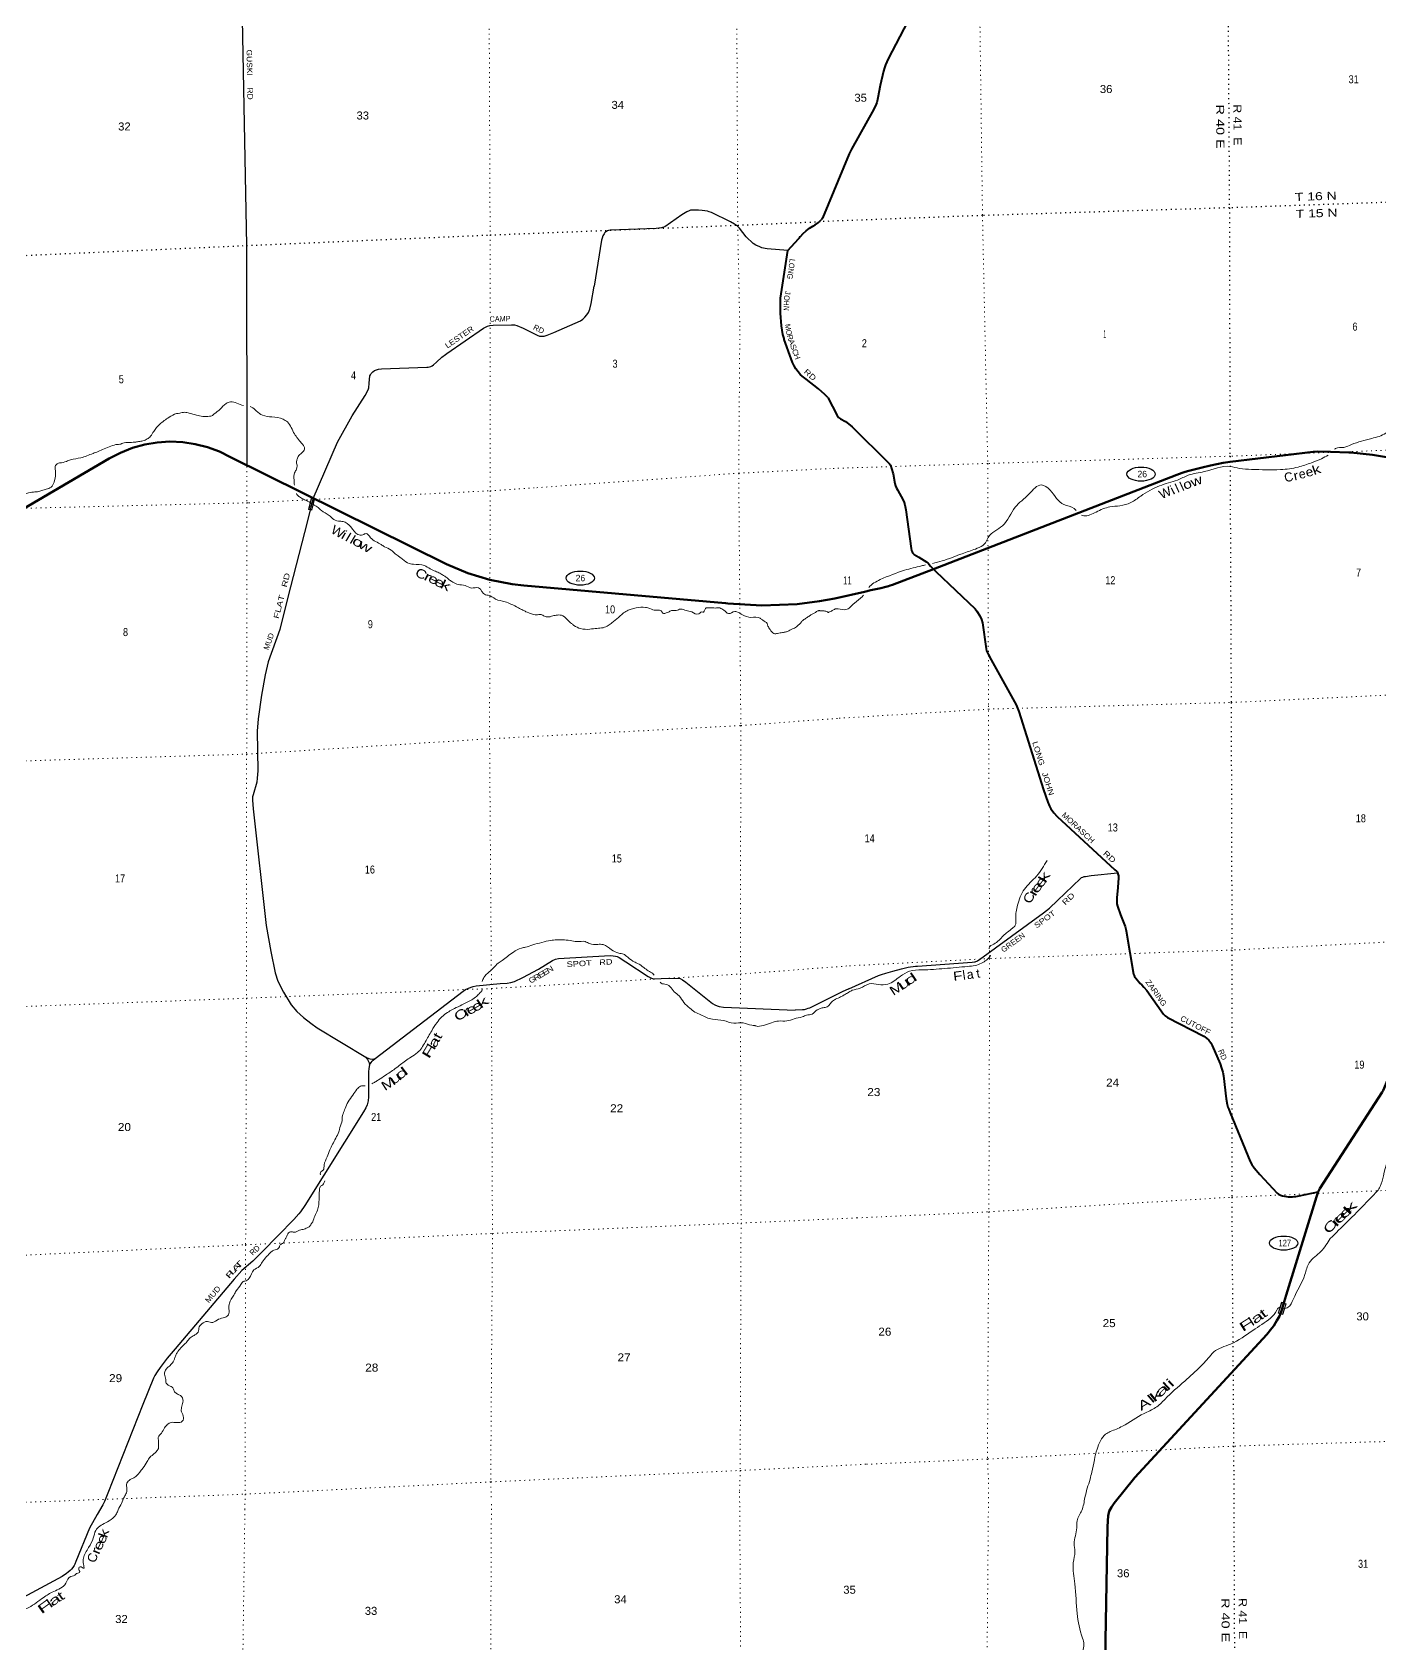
# Model space of a CAD drawing. Header units: feet. Extents: x 751810 to 1010326, y -353855 to -161247.
# Drawn here: x 799473 to 828922, y -263666 to -228433 of the extents above; entities that cross this region are included whole.
import ezdxf
from ezdxf.enums import TextEntityAlignment as Align

# ---------------------------------------------------------------- set-up
doc = ezdxf.new("R2010")
doc.units = ezdxf.units.FT
doc.header["$LTSCALE"] = 70
doc.linetypes.add('DOTTED', pattern=[1.5, 0.3, -1.2])
for name, color, linetype, lineweight in [('17', 7, 'Continuous', 25), ('23', 7, 'Continuous', 70), ('26', 7, 'Continuous', 40), ('29', 7, 'Continuous', 25), ('31', 7, 'Continuous', 13), ('39', 7, 'Continuous', 13), ('59', 7, 'Continuous', 13), ('6', 7, 'DOTTED', 25), ('7', 7, 'DOTTED', 13)]:
    doc.layers.add(name, color=color, linetype=linetype, lineweight=lineweight)
for name, color, linetype in [('27', 7, 'Continuous'), ('30', 7, 'Continuous'), ('41', 7, 'Continuous')]:
    doc.layers.add(name, color=color, linetype=linetype)

msp = doc.modelspace()

# ---------------------------------------------------------------- linework, layer by layer
at = {"layer": '17'}
for centre in [(823705.03, -238093.45), (811449.15, -240367.84), (826820.87, -254905.73)]:
    msp.add_ellipse(centre, major_axis=(309.24, -1), ratio=0.500121, dxfattribs=at)
at = {"layer": '23'}
msp.add_line((826451.34, -256901.54), (823567.93, -260033.25), dxfattribs=at)
for points in [[(817013.33, -240813.7), (816678.08, -240873.17), (816188.13, -240935.55), (815419.41, -240966.84), (814676.63, -240919.2), (814632.41, -240916.37), (814626.63, -240915.4), (810217.89, -240526.97), (809961.35, -240498.53), (809469.64, -240404.09), (808990.49, -240258.77), (808529.16, -240064.16), (803806.89, -237721.44), (803565.76, -237602.28), (803304.97, -237505.32), (803035.47, -237436.14), (802760.21, -237395.51), (802482.22, -237383.88), (802204.53, -237401.36), (801930.19, -237447.78), (801662.21, -237522.62), (801403.52, -237625.07), (801156.95, -237753.99), (801150.92, -237754.2), (796948.17, -240213.68)], [(819165.96, -240169.16), (824485.12, -238108.99), (824606.74, -238065.08), (824646.09, -238051.96), (824718.23, -238030.63), (825038.42, -237948.38), (825221.85, -237905.19), (825495.94, -237846.98), (825655.8, -237822.13), (827463.27, -237606.97), (827551.18, -237601.43), (827845.11, -237609.2), (828245.86, -237622.54), (828291.25, -237623.37), (828760.69, -237671.35), (829333.88, -237770.06), (829365.77, -237775.37)], [(817013.33, -240813.7), (817658.42, -240667.54), (817797.79, -240633.49), (818019.02, -240584.96), (818130.51, -240557.07), (818185.34, -240543.16), (818223.97, -240530.82), (818273.54, -240514.8), (819165.96, -240169.16)], [(829183.56, -251116.78), (828993.41, -251571.2), (828984.88, -251588.96), (828974.22, -251607.83), (827612.86, -253715.73), (827596.47, -253743.62), (827577.44, -253787.4)], [(827576.22, -253790.05), (827577.44, -253787.4), (827536.63, -253895.74), (826878.92, -256047.56)], [(826451.34, -256901.54), (826563.49, -256768.5), (826605.55, -256713.56), (826645.59, -256650.71), (826675.78, -256601.71), (826710.41, -256538.36), (826729.2, -256500.74), (826753.43, -256441.86), (826780.13, -256367.62), (826835.52, -256191.43), (826878.92, -256047.56)], [(823567.93, -260033.25), (823114.82, -260590.8), (823056.65, -260676.82), (823009.49, -260768.54), (822982.93, -260865.92), (822975.72, -260980.86), (822969.05, -261117.94), (822921.91, -264006.84)]]:
    msp.add_lwpolyline(points, dxfattribs=at)
at = {"layer": '26'}
for points in [[(818772.13, -227866.81), (818180, -229017.3), (818121.48, -229147.5), (818100.13, -229209.8), (818076.5, -229287.45), (818000.67, -229594.69), (817953.47, -229864.48), (817937.33, -229940.56), (817930.22, -229970.82), (817913.32, -230009.1), (817865.28, -230115.85), (817376.33, -230988.16), (817326.43, -231094.97), (816744.46, -232498.66), (816732, -232520.02), (816717.19, -232536.7)], [(816856.17, -236421.03), (816794.3, -236355.64), (816653.55, -236228.64), (816388.88, -236020.74), (816325.83, -235975.29), (816264.97, -235921.16), (816210.09, -235860.97), (816161.82, -235795.37), (816120.66, -235725.08), (816087.07, -235650.88), (816061.43, -235573.57), (815907.77, -235152.37), (815901.83, -235128.51), (815879.75, -235043.87), (815849.73, -234853.12), (815826.7, -234573.8), (815822.35, -234392.94), (815822.35, -234329.12), (815824.13, -234293.05), (815824.9, -234247.44), (815984.85, -233207.78), (816216.16, -232951.5), (816237.97, -232927.34), (816257.75, -232901.5), (816259.3, -232899.48), (816318.52, -232832.74), (816384.39, -232772.56), (816456.19, -232719.59), (816533.14, -232674.42), (816585.16, -232643.41), (816653.9, -232593.59), (816717.19, -232536.7)], [(816856.17, -236421.03), (817065.14, -236810.37), (817080.25, -236835.55), (817096.27, -236853.35), (817117.61, -236872.93), (817134.54, -236883.96), (817247.52, -236941.63), (817277.28, -236962.37), (817391.01, -237056.4), (818187.75, -237846.42), (818208.61, -237871.13), (818226.4, -237901.39), (818253.28, -237972.53), (818290.29, -238089.78), (818325, -238297.72), (818341.16, -238352.66), (818360.73, -238404.29), (818380.3, -238438.11), (818503.01, -238664.76), (818524.4, -238714.03), (818539.19, -238761.9), (818564.07, -238877.64), (818679.31, -239722.51), (818690.74, -239764.33), (818699.64, -239792.81), (818710.31, -239815.95), (818728.99, -239837.31), (818746.78, -239850.66), (818845.78, -239906.79), (819025.32, -240018.04), (819041.66, -240030.9), (819053.22, -240043.36), (819101.32, -240105.45), (819165.96, -240169.16)], [(819165.96, -240169.16), (819220.72, -240221.24), (820076.93, -241038.96), (820119.32, -241093.19), (820179.91, -241195.71), (820214.5, -241270.32), (820236.4, -241346.36), (820320.14, -241914.69), (820328.36, -241953.89), (820340.82, -241985.93), (820363.09, -242029.67), (820428.45, -242151.76), (820976, -243141.54), (821032.07, -243282.14), (821573.22, -244995.06), (821664.44, -245264.95), (821702.68, -245354.86), (821734.71, -245410.04), (821760.51, -245450.09), (821798.75, -245499.05), (821872.69, -245576.45), (823131.42, -246743.7), (823168.62, -246777.19), (823181.97, -246792.32), (823187.17, -246800.74), (823190.45, -246809.68)], [(823190.45, -246809.68), (823203.32, -246851.07), (823208.75, -246874.52), (823210.43, -246890.23), (823211.06, -246919.56), (823197.76, -247133.56), (823176.75, -247355.93), (823175.29, -247441.61), (823178.85, -247491.46), (823188.3, -247538.68), (823253.57, -247731.78), (823355.49, -247984.69), (823372.76, -248039.74), (823379.63, -248082.34), (823543.1, -249023.85), (823551.56, -249055.31), (823560.46, -249075.79), (823576.47, -249099.82), (823591.15, -249116.46), (823688.97, -249229.26), (823721.34, -249261.65), (823766.76, -249309.78), (823831.53, -249386.23), (824196.68, -249902.45), (824231.61, -249937.81), (824281.97, -249971.35), (825075.2, -250382.97), (825133.59, -250422), (825186.97, -250471.85), (825231.44, -250527.03), (825262.56, -250586.51), (825432.03, -250990.14), (825465.39, -251077.98), (825493.85, -251168.77), (825507.04, -251248.75), (825563.96, -251751.75), (825585.47, -251878.16), (825603.26, -251936.9), (825619.66, -251980.97), (825653.07, -252056.17), (826088.86, -253119.02), (826123.63, -253187.45), (826175.04, -253258.36), (826303.71, -253403.96), (826681.36, -253813.17), (826708.04, -253833.64), (826754.74, -253855.46), (826797.89, -253871.03), (826836.18, -253880.92), (826880.61, -253888.83), (826921.97, -253892.84), (827015.82, -253892.39), (827049.62, -253890.61), (827087.42, -253885.72), (827163.58, -253871.17), (827577.44, -253787.4)]]:
    msp.add_lwpolyline(points, dxfattribs=at)
at = {"layer": '29'}
for p, q in [((805609.79, -238624.98), (805549.02, -238876.1)), ((806967.98, -250871.74), (808891.36, -249398.36))]:
    msp.add_line(p, q, dxfattribs=at)
for points in [[(804063.2, -228145.69), (804156.88, -233095.69), (804163.89, -237897.99)], [(815984.85, -233207.78), (815532.75, -233170.73), (815488.04, -233162.4), (815418.4, -233145.77), (815371.61, -233124.96), (815289.49, -233089.6), (815230.23, -233050.08), (815076.38, -232904.47), (814931.88, -232719.34), (814885.1, -232675.66), (814821.69, -232631.98), (814735.4, -232579.97), (814315.42, -232376.12), (814266.56, -232357.4), (814227.06, -232347), (814115.82, -232330.36), (814031.62, -232326.2), (813887.12, -232326.2), (813860.09, -232326.2), (813830.98, -232334.52), (813779, -232359.48), (813670.89, -232426.05), (813296.65, -232683.98), (813248.83, -232702.7), (813221.8, -232708.94), (813105.37, -232721.42), (812099.07, -232758.86), (812066.32, -232765.1), (812042.41, -232774.46), (812019.54, -232785.9), (811999.28, -232800.47), (811988.36, -232811.91), (811968.6, -232841.03), (811945.22, -232883.67), (811924.94, -232937.75), (811911.95, -232979.36), (811753.94, -233981.97)], [(809334.51, -234904.82), (809420.31, -234860.15), (809473.88, -234844.84), (809542.77, -234837.18), (809943.31, -234826.97), (810012.19, -234832.07), (810065.77, -234847.39), (810198.43, -234906.09), (810509.68, -235059.24), (810558.15, -235074.55), (810611.73, -235079.66), (810662.75, -235074.55), (810729.09, -235059.24), (810869.4, -234997.98), (811453.64, -234740.19), (811502.11, -234709.56), (811548.03, -234663.61), (811591.4, -234610.01), (811627.12, -234558.96), (811655.18, -234490.05), (811690.9, -234364.98), (811753.94, -233981.97)], [(808502.62, -235476.05), (808531.85, -235456.13), (809334.51, -234904.82)], [(806747.81, -236376.22), (806815.51, -236251.22), (806828.26, -236209.1), (806835.92, -236108.28), (806853.77, -235944.92), (806862.7, -235923.22), (806879.28, -235896.42), (806898.42, -235874.73), (806917.55, -235855.59), (806955.82, -235830.06), (806994.09, -235812.2), (807040.01, -235801.98), (807106.35, -235794.33), (808093.67, -235758.6), (808124.93, -235756.04), (808155.54, -235748.39), (808182.33, -235738.18), (808216.13, -235722.86), (808244.83, -235702.44), (808307.97, -235646.29), (808422.78, -235539.09), (808502.62, -235476.05)], [(805609.79, -238624.98), (806142.93, -237396.22), (806462.08, -236819.2), (806747.81, -236376.22)], [(805549.02, -238876.1), (805490.52, -239114.32), (805054.62, -240816.62), (804883.72, -241492.98), (804631.37, -242196.42), (804629.51, -242200.51)], [(804629.51, -242200.51), (804560.2, -242479.2), (804481.1, -242928.44), (804412.23, -243444.04), (804389.26, -243714.6), (804399.46, -244582.44), (804390.55, -244743.25), (804379.05, -244827.48), (804297.41, -245103.15), (804285.95, -245151.65), (804283.4, -245223.12), (804297.41, -245409.44), (804583.16, -247961.91), (804685.21, -248533.67)], [(817318.64, -249346.8), (817965.73, -249055.17), (818033.48, -249031.94), (818124.51, -249004.19), (818281.62, -248961.33), (818472.61, -248911.01), (818613.99, -248876.87), (818668.78, -248865.93), (818720.94, -248857.84), (818773.09, -248851.54), (818815.92, -248848.24), (820015.13, -248765.56), (820063.04, -248758.42), (820079.22, -248755.72), (820094.51, -248750.33), (820116.09, -248741.33), (820138.57, -248727.83), (820171.57, -248706.63), (821569.5, -247687.34), (821705.97, -247582.93), (821882.2, -247418.46), (822381.11, -246934.35), (822405.98, -246916.13), (822432.05, -246903.53), (822458.13, -246893.63), (822487.78, -246887.57), (822615.77, -246870.11), (823190.45, -246809.68)], [(804685.21, -248533.67), (804782.18, -249000.78), (804838.31, -249179.45), (804960.77, -249419.39), (805134.26, -249695.06), (805256.72, -249843.1), (805399.59, -249970.72), (805562.87, -250098.35), (805700.64, -250200.45), (806766, -250843.17)], [(808891.36, -249398.36), (808943.94, -249363.22), (809006.75, -249330.83), (809109.77, -249296.86), (809174.83, -249281.54), (809695.29, -249230.49), (809853.47, -249220.28), (809933.84, -249210.07), (810011.65, -249184.54), (810195.34, -249102.86), (810537.21, -248913.98), (810843.36, -248725.09), (810907.15, -248697.02), (810970.93, -248684.26), (812103.69, -248617.89), (812168.76, -248623), (812219.78, -248633.21), (812258.05, -248643.42), (812297.59, -248663.84), (812445.56, -248755.72), (812935.41, -249077.34), (812994.09, -249107.97), (813040.02, -249125.84), (813068.07, -249128.39), (813216.05, -249123.28), (813583.43, -249113.07), (813629.36, -249123.29), (813685.48, -249153.91), (813756.92, -249199.86)], [(813756.92, -249199.86), (814338.61, -249664.41), (814387.09, -249695.04), (814443.22, -249720.57), (814486.59, -249735.88), (814575.88, -249746.09), (816147.47, -249809.9)], [(817318.64, -249346.8), (817175.63, -249409.17), (816456.17, -249766.52), (816424.92, -249779.27), (816384.1, -249793.31), (816339.45, -249803.52), (816303.09, -249807.36), (816147.47, -249809.9)], [(806766, -250843.17), (806826.38, -250871.74), (806860.82, -250880.67), (806899.09, -250881.95), (806967.98, -250871.74)], [(806766, -250843.17), (806799.59, -250893.44), (806821.28, -250933), (806835.31, -250966.18), (806845.52, -251012.13)], [(806845.52, -251012.13), (806828.94, -251087.44), (806820.65, -251165.28), (806818.1, -251216.33), (806821.92, -251706.41), (806811.09, -251797.03), (806791.31, -251879.97), (806760.07, -251947.62), (806714.77, -252038.23), (805428.93, -254085.32), (805335.18, -254221.88), (805301.36, -254264), (805189.11, -254391.62)], [(806845.52, -251012.13), (806876.13, -250959.8), (806899.09, -250930.45), (806922.06, -250906.2), (806967.98, -250871.74)], [(805189.11, -254391.62), (804504.74, -255089.73), (804295.54, -255299.03), (804055.72, -255508.34), (803882.23, -255692.12), (802596.39, -257218.5), (802422.91, -257422.7)], [(802422.91, -257422.7), (802269.84, -257626.9), (802202.23, -257721.34), (802151.2, -257800.47), (802121.86, -257861.73), (801887.15, -258433.48), (801121.77, -260373.37), (801052.88, -260557.15), (801014.61, -260628.62), (800890.84, -260839.17)], [(800890.84, -260839.17), (800723.77, -261134.9), (800426.85, -261868.59), (800401.35, -261927.48), (800386.67, -261956.86), (800359.15, -261999.08), (800330.71, -262033.05), (800298.6, -262067.01), (800260.98, -262101.9), (800219.76, -262133.14), (800124.59, -262191.74), (798696.6, -262961.98), (798677.97, -262973.53), (798657.78, -262990.06), (798640.35, -263009.34), (798621.85, -263034.19), (798534.58, -263175.14), (798124.17, -263869.22)]]:
    msp.add_lwpolyline(points, dxfattribs=at)
at = {"layer": '31'}
for p, q in [((805512.4, -238867.74), (805571.83, -238624.91)), ((805571.83, -238624.91), (805644.68, -238642.74))]:
    msp.add_line(p, q, dxfattribs=at)
msp.add_lwpolyline([(805644.68, -238642.74), (805585.25, -238885.57), (805512.4, -238867.74)], dxfattribs=at)
msp.add_lwpolyline([(805522.07, -238861.86), (805577.7, -238634.58), (805635, -238648.61), (805579.37, -238875.89)], close=True, dxfattribs=at)
at = {"layer": '39'}
for points in [[(848287.21, -236020.81), (847852.43, -236129.03), (847275.39, -236229.82), (846703.29, -236304.24), (846085.77, -236398.68), (845571.64, -236464.61), (844944.19, -236513.16), (844471.23, -236553.2), (844123.19, -236501.4), (843555.11, -236380.33), (843261.82, -236436.97), (843034.84, -236541.15), (842995.56, -236661.61), (842909.4, -236669.26), (842798.13, -236702.13), (842753.7, -236941.6), (842679.42, -237335.36), (842505.88, -237858.13), (842448.72, -238130.35), (842473.04, -238574.32), (842440.39, -239246.21), (842370.35, -239498.84), (842060.61, -239693.09), (841552.34, -239950.07), (841304.69, -240089.35), (841000.85, -240378), (840773.58, -240572.81), (840595.96, -240654.78), (840138.15, -240672.03), (839766.67, -240685.65), (839503.05, -240779.3), (839058.02, -241057.77), (838793.81, -241380.99), (838432.45, -241982.14), (838143.17, -242429.24), (838014.38, -242573.6), (837823.35, -242720.57), (837220.34, -243118.45), (836638.31, -243537.6), (836245.65, -243769.57), (835695.04, -244072.63), (835357.86, -244284.14), (834778.29, -244616.6), (834473.33, -244780.45), (834280.1, -244776.5), (834154.81, -244761.64), (834077.82, -244845.42), (833922.65, -244837.85), (833847.01, -244905.47), (833725.62, -244741.44), (833634.55, -244678.83), (833536.51, -244691), (833432.25, -244796.07), (833402.59, -244906.05), (833379.62, -245031.86), (833199.39, -245148.17), (832764.14, -245420.2), (832535.57, -245534.52), (832423.13, -245587.58), (832301.2, -245703.45), (832194.02, -245786.49), (831968.2, -245918.82), (831818.06, -246082.19), (831546.34, -246174.17), (831281.67, -246388.68), (831177.59, -246449.43), (830968.6, -246746.17), (830491.63, -247567.63), (830142.89, -248182.35), (829933.98, -248654.7), (829914.19, -248765.56), (829890.45, -248912.06), (829861.61, -249116.39), (829860.15, -249227.2), (829827.14, -249355.49), (829740.09, -249533.66), (829720.67, -249698.2), (829886.79, -249922.77), (830010.89, -250201.46), (829997.6, -250367.13), (829752.16, -250804.33), (829629.33, -251093.41), (829596.41, -251416.96), (829385.51, -252058.09), (829169.38, -252816.23), (828999.82, -253435.49), (828932.97, -253667.85), (828780.15, -253863.55), (828633.54, -254014.7), (828204.91, -254447.52), (827839.56, -254805.2)], [(798427.96, -239258.7), (798468.37, -239186.77), (798537.92, -239107.8), (798648.41, -238993.14), (798747.14, -238886.95), (798891.83, -238716.72), (799034.51, -238602.92), (799265.43, -238540.31), (799434.7, -238496), (799562.81, -238481.35), (799618.88, -238475.31), (799706.27, -238446.01), (799803.78, -238418.37), (799906.16, -238358.34), (799960.01, -238233.64), (799980.53, -238019.55), (799984.41, -237902.67), (800068.94, -237849.33), (800078.98, -237848.97), (800220.5, -237815.72), (800311.77, -237782.26), (800533.23, -237736.08), (800801.22, -237641.94), (800912.28, -237599.72), (801044.77, -237538.62), (801193.6, -237484.98), (801334.84, -237443.69), (801385.03, -237441.89), (801478.37, -237410.37), (801552.5, -237403.69), (801674.88, -237397.29), (801753.02, -237390.47), (801842.93, -237375.17), (801938.49, -237349.6), (801983.88, -237325.84), (802056.15, -237266.89), (802128.71, -237159.63), (802257.84, -237004.05), (802463.47, -236851.76), (802625.43, -236771.49), (802695.4, -236760.93), (802807.31, -236742.83), (802900.29, -236757.61), (803060.66, -236802.19), (803202.4, -236831.33), (803345.06, -236830.24), (803408.73, -236811.86), (803449.74, -236778.18), (803578.79, -236676.95), (803708.85, -236547.5), (803804.13, -236513.89), (803943.86, -236543.1), (804089.7, -236596.42)], [(804236.27, -236614.66), (804266.46, -236628.16), (804369.91, -236711), (804507.98, -236806.69), (804712.3, -236843.65), (804953.25, -236893.39), (805047.8, -236952.39), (805203.92, -237216.51), (805275.75, -237314.57), (805317.97, -237371.43), (805382.92, -237445.59), (805399.91, -237471.14), (805426.07, -237528.58), (805384.62, -237606.55), (805299.09, -237688.11), (805261.59, -237763.92), (805248.03, -237834.85), (805261.07, -237918.92), (805247.3, -237983.82), (805205.93, -238063.8), (805195.45, -238221.17), (805201.34, -238332.13)], [(829257.36, -236937.65), (829143.45, -237101.52), (829050.81, -237196.02), (828747.96, -237313.47), (828303.06, -237448.98), (828134.57, -237508.42), (827954.64, -237534.11), (827934.52, -237546.32)], [(827794.13, -237676.4), (827650.15, -237758.35), (827426.52, -237846.29), (827136.73, -237939.02), (826754.94, -237995.36), (826115.21, -237990.06), (825854.99, -237970.81), (825654.09, -237926.91), (825087.5, -238040.05), (824736.89, -238118.53), (824499.96, -238225.15), (824305.29, -238283.68), (824110.95, -238350.26), (823697.8, -238573.02), (823480.51, -238717.07), (823244.01, -238785.42), (823025.85, -238810.71), (822720.82, -238924.22), (822454.62, -239003.88), (822403.82, -238992.06)], [(805244.99, -238518.77), (805256.93, -238536.98), (805315.21, -238593.26), (805401.38, -238642.51), (805491.28, -238683.57), (805617.79, -238761.42)], [(822286.51, -238888.52), (822240.97, -238845.75), (822018.17, -238758.47), (821715.66, -238445), (821527.92, -238330.08), (821258.5, -238526.66), (820954.82, -238819.32), (820675.77, -239221.7), (820364.49, -239476.42), (820304.97, -239593.7), (820245.14, -239654.61), (820083.41, -239731.89), (819794.02, -239833.35), (819360.09, -239991.87), (819145.51, -240046.77)], [(805616.28, -238760.48), (805676.23, -238797.71), (805719.46, -238826.35), (805792, -238888.16), (805962.76, -238998.78), (806037.39, -239062.52), (806162.13, -239122.46), (806264.86, -239128.85), (806433.9, -239247.58), (806588.52, -239413.12), (806699.29, -239419.22), (806766.68, -239392.65), (806864.39, -239483.75), (807096.8, -239632.42), (807170.92, -239682.09), (807316.16, -239753.37), (807388.93, -239821.21), (807467.49, -239882.81), (807531.37, -239926.81), (807675.82, -240032.34), (807805.65, -240065.93), (808041.8, -240093.7), (808168.83, -240161.6), (808285.4, -240217.81), (808379.38, -240260.73), (808461.53, -240310.12), (808519.1, -240346.3), (808593.72, -240410.05), (808663.62, -240453.84), (808780.11, -240508.03), (808931.6, -240528.77), (809068.24, -240584.26), (809226.82, -240578.58), (809375.14, -240736.3), (809439.66, -240742.04), (809595.36, -240825.02), (809806.49, -240883.87), (809932.88, -240933.69), (810100.7, -241018.25), (810196.98, -241069.15), (810260.42, -241101.09), (810386.74, -241148.89), (810431.4, -241161.38), (810491.98, -241169.28), (810592.35, -241165.68), (810667.91, -241199.2), (810734.87, -241216.93), (810848.65, -241194.74), (810948.44, -241175.06), (811065.52, -241188.98), (811211.04, -241324.66), (811254.48, -241359.33), (811312.26, -241401.54), (811451.41, -241471.03), (811660.89, -241483.65), (811809.01, -241466.27), (811951.17, -241451.11), (812062.08, -241404.87), (812140.45, -241347.72), (812282.91, -241227.89), (812470.61, -241080.27), (812561.88, -241046.81), (812667.48, -241020.89), (812876.04, -241007.38), (812971.38, -241032.14), (813097.41, -241071.9), (813139.5, -241068.38), (813214.34, -241081.8), (813270.76, -241142.18), (813328.47, -241126.02), (813378.16, -241110.15), (813441.32, -241077.7), (813545.77, -241075.97), (813645.14, -241044.23), (813760.85, -241076.31), (813888.6, -241107.97), (814036.86, -241150.96), (814127.84, -241109.46), (814129.92, -241111.4), (814185.34, -241030.91), (814247.07, -241014.61), (814305.35, -241014.54), (814430.17, -241020.13), (814492.4, -241017.9), (814496.48, -241019.77)], [(818990.82, -240079.79), (818906.01, -240099.57), (818537.92, -240195.6), (818005.42, -240401.24), (817753.15, -240574.96), (817752.2, -240576.21)], [(817639.38, -240739.3), (817614.38, -240770.07), (817439.41, -240916.37), (817254.15, -241057.06), (817084.52, -241040.03), (817021.5, -241042.11)], [(814496.48, -241019.77), (814586.67, -241068.87), (814689.83, -241143.67), (814828.91, -241098.43), (814873.43, -241106.9), (814994.23, -241168.99), (815179.19, -241226.77), (815380.78, -241243.7), (815393.18, -241253.32), (815440.71, -241289.86), (815533.62, -241358.99), (815551.68, -241414.7), (815596.7, -241493.6), (815680.14, -241579.17), (815762.44, -241576.22), (815868.33, -241558.34), (815906.26, -241550.94), (815976.08, -241536.36), (816086.49, -241476.05), (816130.16, -241460.4), (816220.14, -241390.75), (816266.74, -241344.8), (816311.12, -241292.89), (816338.58, -241273.79), (816373.93, -241250.39), (816442.61, -241203.65), (816501.48, -241163.3), (816533.09, -241148.07), (816643.36, -241083.74), (816663.22, -241076.99), (816687.45, -241080.15), (816763.95, -241083.45), (816796.28, -241088.33), (816863.67, -241118.12), (816867.82, -241121.99), (816879.65, -241115.53), (816919.16, -241096), (816954.65, -241076.61), (816982.25, -241061.54), (817021.5, -241042.11)], [(821650.87, -246538.2), (821419.69, -246882.18), (821157.92, -247167.04), (821005.53, -247519.78), (820967.1, -247807.32), (820955.16, -247956.83), (820893.48, -248021.84), (820693.25, -248189.34), (820488.58, -248369.97), (820386.07, -248449.15), (820382.96, -248475.78)], [(809307.6, -249190.22), (809341.11, -249102.48), (809459.2, -248975.47), (809556.57, -248887.45), (809653.5, -248787.36), (809743.77, -248725.76), (809859.27, -248639.1), (809986.53, -248543.96), (810164.27, -248455.07), (810250.01, -248435.9), (810409.1, -248387.93), (810608.12, -248332.5), (810805.56, -248289.19), (810927.73, -248276.76), (811060.36, -248276.04), (811225.68, -248290.24), (811375.22, -248313.06), (811554.17, -248314.7), (811654.17, -248357.41), (811833.69, -248375.13), (811952.48, -248380.94), (812135.36, -248493.14), (812288.7, -248566.15), (812396.09, -248590.48), (812459.96, -248634.48), (812600.4, -248740.15), (812698.68, -248790.97), (812838.55, -248880.56), (812935.68, -248955.58), (813034.25, -249014.44), (813063.93, -249049.98)], [(820416.25, -248607.66), (820405.73, -248630.33), (820217.91, -248783.87), (820078.42, -248837.4), (819916.38, -248858.31), (819413.48, -248903.64), (818915.93, -248932.63), (818641.72, -248964.3), (818445.1, -249073.25), (818168.49, -249241.95), (817969.83, -249252.32), (817760.13, -249239), (817566.95, -249333.71), (817393.86, -249379.25), (817321.59, -249420.13)], [(806897.45, -251420.79), (806968.12, -251383.4), (807038.89, -251338.6), (807186.15, -251240.73), (807398.09, -251096.27), (807519.4, -251003.37), (807744.81, -250842.32), (807890, -250742.52), (808060.64, -250510.98), (808202.54, -250262.36), (808318.77, -250083.08), (808546.13, -249863.6), (808601.26, -249831.43), (808656.47, -249801.28), (808990.21, -249634.34), (809204.15, -249489.81), (809273.91, -249416.86), (809297.14, -249391.88), (809304.36, -249344.89)], [(813196.99, -249199.47), (813241.06, -249234.47), (813297.63, -249242.51), (813406.09, -249296.99), (813504.59, -249410.2), (813608.32, -249501.09), (813715.91, -249644.16), (813845.09, -249772.37), (813954.56, -249855), (814085.46, -249918.74)], [(814085.46, -249918.74), (814336.01, -250012.42), (814578.26, -250041.98), (814803.36, -250098.32), (815012.13, -250090.84), (815198.96, -250144.53), (815261.47, -250150.34), (815287.92, -250159.46), (815452.31, -250147.53), (815631.05, -250086.78), (815782.53, -250051.16), (815965.35, -250048.64), (816126.52, -250002.61), (816301.81, -249958.09), (816393.07, -249924.63), (816518.75, -249897.98), (816630.1, -249807.45), (816659.78, -249794.31), (816691.32, -249777.08), (816781.08, -249757.76), (816866.4, -249726.52), (816905.12, -249684.88), (816964.99, -249616.31), (817008.22, -249588.6), (817029.87, -249575.75), (817138.56, -249523.55), (817205.67, -249488.94), (817288.33, -249439.69), (817308.05, -249428.92), (817321.59, -249420.13)], [(805770.22, -253411.02), (805768.77, -253370.38), (805800.73, -253333.09), (805828.7, -253310.16), (805850.79, -253196.66), (805918.84, -253019.11), (805975.78, -252868.13), (806035.72, -252745.22), (806105.35, -252611.89), (806170.88, -252476.7), (806184.94, -252419.84), (806237.51, -252258.95), (806254.51, -252115.44), (806265.34, -252080.84), (806311.52, -251966.47), (806376.7, -251821.23), (806477.87, -251670.67), (806567.78, -251542.66), (806645.86, -251477.47), (806747.38, -251467.95)], [(805513.43, -254561.31), (805559.6, -254503.3), (805601.55, -254439.4), (805645.43, -254317.06), (805707.1, -254186.04), (805733.21, -254072.39), (805739.6, -253969.51), (805743.55, -253854.64), (805749.37, -253735.68), (805772.96, -253664.39), (805800.73, -253650.11), (805863.62, -253546.82)], [(801315.8, -260824.62), (801351.37, -260734.57), (801422.86, -260597.15), (801485.97, -260449.97), (801529.2, -260365.9), (801541.4, -260313.13), (801534.74, -260182.54), (801587.87, -260094.09), (801692.33, -260036.01), (801778.37, -259968.52), (801820.53, -259910.65), (801889.86, -259825.64), (801987.23, -259681.26), (802044.24, -259588.65), (802046.17, -259586.56), (802137.87, -259508.81), (802196.09, -259450.36), (802233.66, -259376.56), (802230.95, -259300.17), (802230.45, -259229.74), (802227.73, -259153.36), (802294.77, -259060.38), (802363.11, -258947.23), (802430.65, -258868.33), (802505.57, -258827.4), (802626.3, -258831.13), (802668.45, -258829.62), (802730.4, -258819.35), (802781.09, -258718.91), (802734.57, -258597.8), (802737.16, -258501.09), (802763.27, -258387.44), (802768.29, -258359.08), (802711.74, -258238.33), (802642.2, -258204.59), (802584.13, -258154.34), (802566.93, -258122.76), (802547.08, -258073.15), (802460.84, -258021.89), (802402.7, -257969.63), (802386.72, -257859.5), (802364.51, -257743.56), (802399.79, -257661.79), (802452.2, -257609.59), (802518.3, -257546.84), (802579.04, -257446.04), (802600.76, -257378.84), (802638.27, -257303.03), (802718.93, -257197.49), (802781.02, -257134.88), (802850.92, -257065.95), (802926.14, -256976.71), (803014.68, -256923.22), (803069.53, -256883.01), (803098.57, -256851.78), (803120.73, -256740.29), (803209.99, -256650.54), (803269.29, -256622.25), (803299.4, -256621.17), (803416.61, -256639.11), (803542.87, -256572.19), (803684.1, -256530.9), (803762.4, -256471.74), (803772.01, -256346.61), (803781.63, -256221.47), (803877.72, -256040.91), (803930.7, -255948.44), (804034.31, -255809.87), (804100.2, -255741.09), (804118.27, -255740.44), (804212.41, -255674.68), (804316.52, -255493.82), (804434.32, -255415.13), (804495.41, -255324.38), (804595.57, -255202.04), (804692.43, -255099.95), (804751.44, -255063.62), (804813.24, -255049.33), (804873.32, -254986.79), (804903.58, -254933.38), (804943.16, -254915.86), (805000.09, -254821.23), (805032.5, -254771.76), (805056.09, -254700.47), (805142.99, -254657.1), (805177.54, -254667.94), (805225.72, -254666.22), (805344.44, -254613.66), (805390.54, -254609.99), (805479.66, -254572.58), (805513.43, -254561.31)], [(827839.56, -254805.2), (827745.06, -254952.14), (827637.93, -255085.52), (827380.78, -255335.95), (827284.73, -255591.69), (827029.63, -256136.01), (826919.85, -256308.97), (826818.5, -256332.16), (826699.04, -256326.04), (826673.32, -256372.57), (826531.75, -256547.59), (826148.53, -256813.4), (825662.17, -257113.75), (825295.22, -257286.25), (825166.42, -257430.6), (825006.5, -257600.43), (824659.73, -257921.08), (824223.76, -258322), (824022.09, -258503.65), (823769.84, -258629.04), (823296.78, -258910.71), (823032.16, -259028.56), (822929.92, -259085.22), (822821.11, -259226.72), (822742.24, -259411.26), (822685.6, -259647.21), (822628.19, -259913.4), (822593.13, -260066.62)], [(822593.13, -260066.62), (822478.68, -260469.86), (822409.21, -260749.45), (822308.36, -260979.5), (822302.14, -261134.69), (822242.25, -261476.46), (822258.58, -261649.2), (822224.47, -261895.7), (822255.99, -262357.99), (822308.11, -263002.99), (822423.93, -263541.69), (822457.59, -263683.79), (822436.92, -263823.24), (822485.88, -264015.3), (822520.64, -264201.67), (822526.84, -264290.1), (822521.19, -264386.89), (822443.1, -264398.92), (822395.88, -264440.37), (822393.09, -264571.31), (822343.99, -264699.39), (822291.28, -264843.67), (822188.66, -264920.74), (821984.41, -264952.04), (821716.6, -264932.59), (821470.54, -264898.51), (821269.36, -264891.48), (821067.44, -264854.27), (820867.52, -264653.92), (820487.71, -264250.71), (820215.75, -264144.78), (819765.37, -264220.52), (819447.38, -264447.97), (818969.05, -264613), (818583.72, -264636.77), (818189.13, -264692.99), (817979.79, -264599.59), (817864.56, -264521.6)], [(798018.93, -265038.93), (798049.96, -265024.49), (798070.28, -264945.51), (798074.74, -264788.38), (798073.14, -264609.1), (798083.42, -264470.25), (798171.88, -264286.84), (798246.36, -264202.56), (798293.83, -263903.5), (798388.25, -263635.55), (798536.29, -263338.17), (798691, -263157.39), (798829.56, -263150.12), (799028.07, -263038.77), (799400.21, -262871.02), (799713.02, -262658.36), (799941.12, -262522.16), (800208.45, -262342.77), (800313.62, -262193.35), (800377.64, -262179.77), (800466.74, -262119.3), (800506.6, -262104.28), (800488.47, -262014.11), (800521.89, -261981.12), (800599.08, -262015.55), (800593.09, -261929.12), (800592.07, -261796.28), (800705.26, -261558.09), (800807.18, -261354.39), (800859.68, -261188.08), (801073.03, -261022.03), (801231.59, -260921.69), (801315.8, -260824.62)]]:
    msp.add_spline(points, degree=3, dxfattribs=at)
at = {"layer": '59'}
msp.add_line((826788.65, -256335.17), (826788.28, -256335.05), dxfattribs=at)
for points in [[(826700.04, -256437.78), (826777.42, -256200.05), (826877.26, -256232.55), (826799.89, -256470.28)], [(826867.17, -256237.67), (826782.54, -256210.13), (826710.12, -256432.65), (826794.75, -256460.19)]]:
    msp.add_lwpolyline(points, close=True, dxfattribs=at)
at = {"layer": '6'}
for points in [[(825408.39, -214165.3), (825480.53, -215992.49), (825535.46, -221426.78), (825599.11, -226828.49), (825634.3, -232271.66), (825648.83, -237701.61), (825673.58, -243086.83), (825689.46, -248500.62), (825686.77, -253903.11), (825725.89, -259344.1), (825729.47, -259955.25)], [(848114.25, -231365.72), (847156.55, -231392.22), (841792.79, -231678.33), (836451.66, -231878.91), (831064.43, -232083.44), (825634.3, -232271.66), (820239.55, -232440.27), (816718.5, -232573.2)], [(785328.56, -233956.56), (787715.16, -233873.96), (793079.09, -233575.11), (798714.59, -233338.98), (804156.88, -233095.69), (809479.01, -232864.76), (814890.18, -232650.76), (816718.5, -232573.2)], [(825729.47, -259955.25), (825748.27, -264752.83), (825761.33, -270406.17), (825788.11, -275801.44), (825796.6, -277824.83)]]:
    msp.add_lwpolyline(points, dxfattribs=at)
at = {"layer": '7'}
msp.add_line((820373.59, -260148.14), (820341.1, -263867.9), dxfattribs=at)
for points in [[(814819.04, -214546.06), (814826.7, -216402.14), (814829.58, -221850.54), (814867.3, -227205.1), (814890.18, -232650.76), (814936.79, -234930.06), (814912.28, -238074.31), (814957.8, -243591.63), (814950.07, -249024.3), (814962.84, -254468.31), (814944.21, -259877.22), (814931.34, -260342.85)], [(820142.71, -217944.31), (820160.53, -221636.84), (820168.46, -227052.97), (820239.55, -232440.27), (820354.21, -237859.97), (820371.14, -243157.24), (820395.92, -248685.1), (820378.71, -254223.11), (820347.91, -259626.78), (820373.59, -260148.14)], [(809426.32, -219401.81), (809437.41, -222033.66), (809518.56, -223175.77), (809455.99, -227415.07), (809479.01, -232864.76), (809479.63, -234595.9)], [(804036.76, -221901.9), (804036.92, -222209.04), (804053.71, -227652.91), (804156.88, -233095.69), (804165.76, -238712.94), (804158.53, -244216.04), (804153.38, -249552.01), (804136.12, -254942.76), (804125.09, -260395.68), (804120.25, -260725.77)], [(809479.7, -234789.8), (809481.02, -238458.1), (809466.9, -243880.94), (809508.35, -249340.03), (809530.02, -254695.16), (809492.1, -260126.9), (809507.68, -260535.58)], [(848316.08, -236797.76), (847165.89, -236842.53), (841724.1, -237089.63), (836449.9, -237255.18), (831060.15, -237496.06), (825648.83, -237701.61), (820354.21, -237859.97), (816911.66, -237971.88)], [(805641.8, -238649.28), (809481.02, -238458.1), (810497.75, -238391.04), (814912.28, -238074.31), (816911.66, -237971.88)], [(785511.84, -239284.31), (787518.24, -239242.96), (793086.77, -239045.47), (798605.41, -238857.81), (804208.92, -238720.64), (805567.1, -238653.01)], [(817107, -243431.84), (820368.35, -243231.54), (825673.58, -243086.83), (831080.82, -242831.12), (836466.73, -242594.42), (841722.68, -242473.94), (847180.59, -242276.5), (848518.09, -242234.21)], [(785698.03, -244696.35), (787338.95, -244599.26), (793126.21, -244504.63), (798595.01, -244385.18), (804158.53, -244216.04), (809466.9, -243880.94), (814957.8, -243591.63), (817107, -243431.84)], [(848715.37, -247543.94), (847155.34, -247619.52), (841728.35, -247884.13), (836478.61, -247960.05), (831115.78, -248219.94), (825689.46, -248500.62), (823687.68, -248570.38)], [(823687.68, -248570.38), (820395.92, -248685.1), (817300.71, -248845.81)], [(785884.25, -250109.54), (787276.33, -250002.8), (793148.73, -249940.24), (798609.3, -249758.69), (804153.38, -249552.01), (809508.35, -249340.03), (814950.07, -249024.3), (817300.71, -248845.81)], [(817497.84, -254355.42), (820378.71, -254223.11), (825686.77, -253903.11), (831124.87, -253664.21), (836521.06, -253433.12), (841720.67, -253214.33), (847168.79, -253023.34), (848915.89, -252940.44)], [(786073.83, -255620.03), (787291.22, -255574.45), (793187.53, -255381.31), (798597.98, -255203.57), (804136.12, -254942.76), (809530.02, -254695.16), (814962.84, -254468.31), (817497.84, -254355.42)], [(849116.06, -258327.85), (847196.88, -258440.64), (841745.55, -258700.23), (836539.9, -258967.6), (831130.92, -259181.1), (825725.89, -259344.1), (820347.91, -259626.78), (817690.55, -259741.75)], [(786262.63, -261108.11), (787319.9, -261070.22), (793146.31, -260833.3), (798594.98, -260599.84), (804125.09, -260395.68), (809492.1, -260126.9), (814944.21, -259877.22), (817690.55, -259741.75)], [(814931.34, -260342.85), (814963.31, -265250.52), (815041.32, -270792.9), (815085.97, -276195.13), (815114.04, -281575.61), (815121.71, -287031.06), (815134.54, -289202.23)], [(809579.85, -268307.61), (809483.97, -265570.07), (809507.68, -260535.58)], [(804120.25, -260725.77), (804050.29, -265775.82), (804226.15, -271201.15), (804318.71, -276588.17), (804399.4, -281983.53), (804443.68, -287369.67), (804447.92, -292762.78), (804459.73, -298135.59), (804526.16, -303346.07), (804565.63, -305844.06)]]:
    msp.add_lwpolyline(points, dxfattribs=at)

# ---------------------------------------------------------------- texts
at = {"layer": '17'}
for p in [(823731.08, -238161.76), (811452.59, -240436.15)]:
    msp.add_text('26', height=140, dxfattribs=at).set_placement(p, align=Align.CENTER)
at = {"layer": '17', "width": 0.8}
msp.add_text('127', height=140, dxfattribs=at).set_placement((826846.92, -254974.04), align=Align.CENTER)
at = {"layer": '27'}
for s, rotation, width, p in [('LONG', 262.039, 0.95, (816029.72, -233381.04)), ('RD', 318.35, 1.25, (816325.33, -235871.07)), ('LONG   JOHN', 287.533, 1.2, (821325.36, -243958.37)), ('MORASCH', 317.16, 1.1, (821960.55, -245562.46)), ('RD', 317.16, 1.3, (822864.91, -246401.1)), ('ZARING', 305.274, 1.1, (823793.75, -249197.65)), ('CUTOFF', 332.574, 1.1, (824549.23, -250032.31))]:
    msp.add_text(s, height=120, rotation=rotation, dxfattribs=dict(at, width=width)).set_placement(p)
for s, rotation, width, p in [('O', 259.713, 0.8, (815903.81, -234232.92)), ('J', 262.378, 0.95, (815922.14, -234122.15)), ('N', 266.713, 0.7, (815895.48, -234464.98)), ('H', 263.713, 0.7, (815897.97, -234348.42)), ('M', 278.944, 0.8, (815930.91, -234886.49)), ('O', 278.944, 0.8, (815950.07, -235008.3)), ('R', 284.621, 0.9, (815976.88, -235119.06)), ('A', 290.043, 1.15, (816014.81, -235226.93)), ('S', 290.043, 1.1, (816054.15, -235334.78))]:
    msp.add_text(s, height=120, rotation=rotation, dxfattribs=dict(at, width=width)).set_placement(p, align=Align.CENTER)
for s, p in [('C', (816093.17, -235441.75)), ('H', (816130.9, -235545.15))]:
    msp.add_text(s, height=120, rotation=290.043, dxfattribs=at).set_placement(p, align=Align.CENTER)
msp.add_text('RD', height=120, rotation=292.776, dxfattribs=at).set_placement((825385.68, -250698.84))
at = {"layer": '30'}
for s, rotation, width, p in [('GUSKI     RD', 271.084, 1.15, (804155.82, -228812.01)), ('CAMP', 1.46, 0.95, (809470.28, -234763.85)), ('LESTER', 34.483, 1.15, (808544.82, -235351.06)), ('RD', 333.801, 1.05, (810407.96, -234923.3)), ('FLAT   RD', 75.82, 1.35, (804858.48, -241264.16)), ('RD', 43.023, 1.3, (822046.25, -247525.41)), ('SPOT', 36.097, 1.2, (821423.8, -248028.72)), ('GREEN', 36.097, 1.05, (820698.16, -248557.81)), ('SPOT   RD', 3.353, 1.25, (811155.69, -248870.72)), ('MUD', 49.889, 1.15, (803329.94, -256224.87))]:
    msp.add_text(s, height=120, rotation=rotation, dxfattribs=dict(at, width=width)).set_placement(p)
msp.add_text('MUD', height=120, rotation=70.265, dxfattribs=at).set_placement((804634.99, -241949.41))
for s, rotation, width, p in [('G', 28.92, 1.15, (810425.66, -249200.59)), ('R', 28.92, 1.2, (810527.64, -249143.02)), ('E', 30.674, 1.35, (810629.67, -249084.34)), ('E', 31.674, 1.4, (810724.79, -249028.99)), ('N', 31.674, 1.3, (810816.85, -248972.18)), ('A', 47.65, 1.75, (803969.55, -255484.32)), ('T', 47.114, 1.95, (804033.34, -255417.12)), ('F', 48.889, 1.8, (803832.23, -255628.72)), ('L', 46.65, 2, (803900.29, -255554.35))]:
    msp.add_text(s, height=120, rotation=rotation, dxfattribs=dict(at, width=width)).set_placement(p, align=Align.CENTER)
for s, p in [('R', (804334.81, -255142.46)), ('D', (804419.07, -255066.36))]:
    msp.add_text(s, height=120, rotation=45.014, dxfattribs=at).set_placement(p, align=Align.CENTER)
at = {"layer": '41'}
for s, rotation, width, p in [('w', 21.065, 1.3, (824948.54, -238333.23)), ('r', 13.402, 1.15, (827111.12, -238223.87)), ('e', 16.527, 1.1, (827409.61, -238139.92)), ('k', 18.884, 1.35, (827568.51, -238089.14)), ('W', 24.92, 1.05, (824273.44, -238590.02)), ('i', 26.681, 1.2, (824434.17, -238530.94)), ('l', 24.566, 1.05, (824534.68, -238492.96)), ('l', 24.861, 1.05, (824638.81, -238453.89)), ('o', 22.17, 1.25, (824750.54, -238406.17)), ('W', 330.866, 1.1, (806101.05, -239437.87)), ('i', 329.382, 1.3, (806237.65, -239508.16)), ('l', 329.382, 1.25, (806328.65, -239559.86)), ('l', 329.382, 1.25, (806426.69, -239611.58)), ('o', 329.382, 1.5, (806538.64, -239665.18)), ('w', 330.058, 1.5, (806706.85, -239758.89)), ('C', 333.523, 1.25, (807927.93, -240362.45)), ('r', 333.348, 1.55, (808074.3, -240426.18)), ('e', 333.873, 1.35, (808196.91, -240478.71)), ('e', 332.438, 1.4, (808329.91, -240549.65)), ('k', 334.438, 1.55, (808464.38, -240616.15)), ('e', 54.174, 1.7, (821594.25, -247066.61)), ('k', 59.096, 1.7, (821672.25, -246954.2)), ('C', 62.96, 1.25, (821343.16, -247399.15)), ('r', 59.501, 1.65, (821431.84, -247278.63)), ('e', 54.081, 1.7, (821503.91, -247183.34)), ('d', 34.102, 1.8, (818722.92, -249215.95)), ('F', 6.901, 1.25, (819711.26, -249163.04)), ('M', 33.393, 1.35, (818415.06, -249422.71)), ('u', 33.488, 1.75, (818575.82, -249317.11)), ('C', 35.591, 1.45, (808889.99, -249990.62)), ('r', 34.492, 1.8, (809018.97, -249923.54)), ('e', 28.433, 1.45, (809110.3, -249878.9)), ('e', 29.738, 1.5, (809238.94, -249808.36)), ('k', 33.906, 1.8, (809368.9, -249720.96)), ('a', 60.303, 1.55, (808338.12, -250560.44)), ('t', 60.265, 1.4, (808416.04, -250421.34)), ('F', 59.023, 1.8, (808216.57, -250766.91)), ('l', 58.624, 1.3, (808279.6, -250661.58)), ('u', 33.953, 1.75, (807461.33, -251383.67)), ('d', 37.217, 1.9, (807598.25, -251275.41)), ('M', 33.518, 1.35, (807307.46, -251502.72)), ('k', 47.038, 2.2, (828345.73, -254201.67)), ('r', 48.392, 2.1, (828030.34, -254501.57)), ('e', 44.392, 2, (828127.4, -254408.91)), ('e', 45.038, 2.05, (828237.32, -254300.66)), ('C', 50.254, 1.6, (827913.18, -254605.33)), ('a', 34.741, 1.75, (826295.63, -256614.85)), ('t', 37.446, 1.7, (826436.05, -256519.1)), ('F', 32.114, 1.85, (826053.92, -256774.6)), ('l', 32.937, 1.35, (826169.79, -256704.31)), ('i', 44.608, 1.9, (824413.76, -258029.89)), ('l', 40.433, 1.65, (823986.39, -258387.32)), ('k', 39.564, 2.05, (824096.21, -258310.42)), ('a', 42.638, 2.05, (824223.61, -258196.6)), ('l', 42.595, 1.75, (824331.2, -258105.69)), ('A', 31.226, 1.5, (823821.34, -258508.12)), ('e', 63.416, 1.4, (801010.08, -261556.89)), ('k', 70.943, 1.35, (801132.02, -261280.67)), ('e', 65.393, 1.3, (801081.26, -261413.7)), ('C', 72.38, 1.05, (800884.22, -261813.29)), ('r', 67.589, 1.4, (800954.96, -261671.8)), ('F', 35.454, 1.95, (799800.23, -262935.99)), ('l', 34.928, 1.4, (799906.59, -262866.12)), ('a', 34.756, 1.75, (800014.23, -262787.7)), ('t', 34.854, 1.6, (800151.74, -262701.15))]:
    msp.add_text(s, height=200, rotation=rotation, dxfattribs=dict(at, width=width)).set_placement(p, align=Align.CENTER)
for s, rotation, p in [('C', 13.663, (826954.08, -238253.36)), ('e', 13.223, (827247.04, -238185.53)), ('l', 8.4, (819850.04, -249146.61)), ('a', 8.466, (819983.86, -249128.79)), ('t', 10.494, (820160.34, -249105.49))]:
    msp.add_text(s, height=200, rotation=rotation, dxfattribs=at).set_placement(p, align=Align.CENTER)
at = {"layer": '6'}
for s, rotation, width, p in [('R 40 E', 270.37, 1.35, (825345.56, -230014.39)), ('R 41  E', 270.37, 1.15, (825722.72, -230009.82)), ('T 16 N', 1.985, 1.3, (827070.29, -232122.52)), ('T 15 N', 1.985, 1.3, (827088.5, -232493.68)), ('R 40 E', 270.225, 1.35, (825462.21, -262667.35)), ('R 41  E', 270.225, 1.15, (825840.1, -262668.91))]:
    msp.add_text(s, height=175, rotation=rotation, dxfattribs=dict(at, width=width)).set_placement(p)
at = {"layer": '7'}
for s, width, p in [('36', 1.05, (822805.19, -229761.99)), ('31', 0.85, (828240.13, -229549.14)), ('35', 1.05, (817440.56, -229952.48)), ('1', 0.4, (822880.6, -235120.33)), ('6', 0.85, (828324.45, -234956.97)), ('2', 0.85, (817602.07, -235319.79)), ('7', 0.85, (828403.15, -240332.9)), ('12', 0.85, (822922.9, -240500.29)), ('18', 0.85, (828397.24, -245705.93)), ('13', 0.85, (822976.27, -245906.55)), ('19', 0.85, (828365.74, -251092.7)), ('24', 1.1, (822940.52, -251484.77)), ('30', 1.05, (828410.03, -256595.41)), ('26', 1.1, (817962.43, -256930.43)), ('25', 1.1, (822864.42, -256743.02)), ('36', 1.05, (823178.5, -262211.83)), ('31', 0.85, (828446.72, -262005.07)), ('35', 1.05, (817197.37, -262572.28)), ('34', 1.05, (812190.32, -262780.52)), ('32', 1.05, (801285.29, -263212.32)), ('33', 1.05, (806740.11, -263033.78))]:
    msp.add_text(s, height=175, dxfattribs=dict(at, width=width)).set_placement(p)
for s, width, p in [('34', 1.05, (812269.15, -230109.02)), ('32', 1.05, (801486.38, -230580.58)), ('33', 1.05, (806695.46, -230340.67)), ('3', 0.85, (812209.07, -235767.84)), ('5', 0.85, (801418.49, -236107.38)), ('4', 0.85, (806493.41, -236021.41)), ('11', 0.65, (817288.23, -240504.93)), ('10', 0.85, (812100.79, -241138.83)), ('9', 0.85, (806861.71, -241462.67)), ('8', 0.85, (801511.21, -241634.6)), ('14', 0.85, (817773.13, -246144.75)), ('15', 0.85, (812247.88, -246584.26)), ('17', 0.85, (801391.25, -247020.17)), ('16', 0.85, (806851.52, -246826.02)), ('23', 1.1, (817864.83, -251691.84)), ('22', 1.1, (812245.15, -252045.63)), ('21', 0.85, (806989.2, -252235.69)), ('20', 1.1, (801486.7, -252455.86)), ('28', 1.1, (806893.12, -257715.4)), ('27', 1.1, (812406.9, -257491.49)), ('29', 1.1, (801294.65, -257945.42))]:
    msp.add_text(s, height=175, dxfattribs=dict(at, width=width)).set_placement(p, align=Align.CENTER)

doc.saveas('drawing.dxf')
